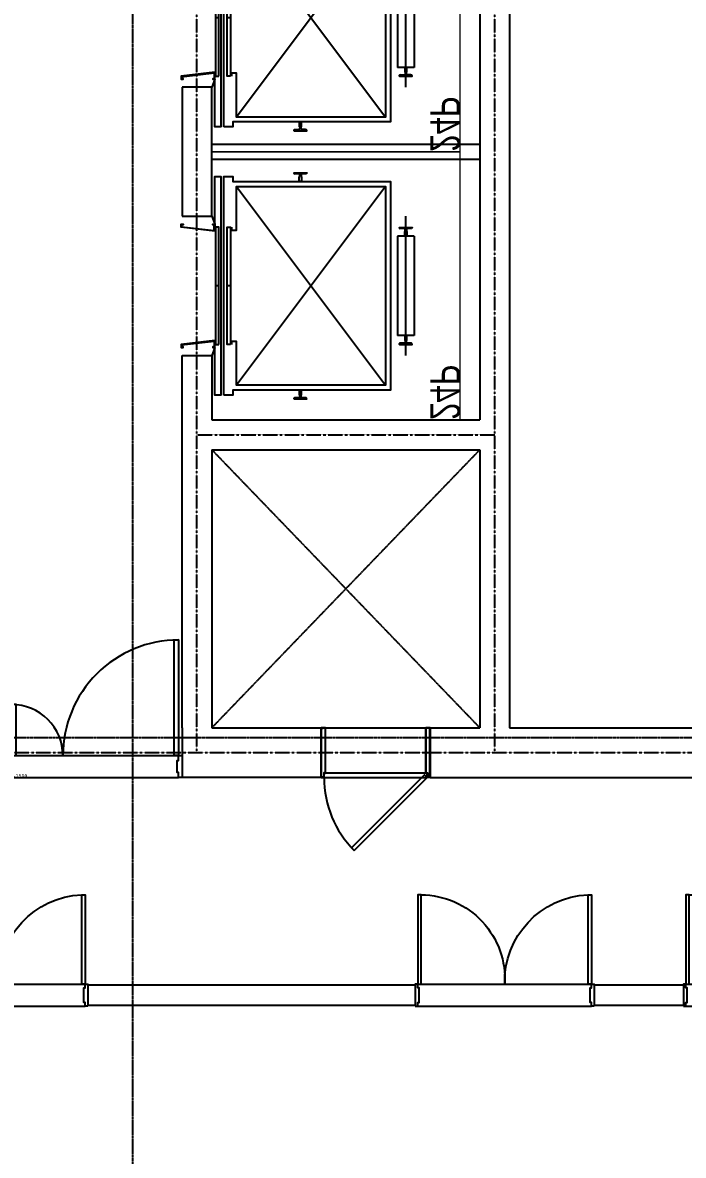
# Model space of a CAD drawing. Header units: millimetres. Extents: x -179076 to 173472, y -18667 to 271134.
# Drawn here: x -141893 to -135237, y 193713 to 205117 of the extents above; entities that cross this region are included whole.
import ezdxf
from ezdxf.enums import TextEntityAlignment as Align

# ---------------------------------------------------------------- set-up
doc = ezdxf.new("R2010")
doc.units = ezdxf.units.MM
for name, pattern in [('X-CORE_21F$0$CENTER2', [1.125, 0.75, -0.125, 0.125, -0.125]), ('X-CORE_21F$0$DASHED', [3, 2, -1]), ('X-GRID_5~ROOF$0$CENTER2', [1.125, 0.75, -0.125, 0.125, -0.125])]:
    doc.linetypes.add(name, pattern=pattern)
doc.layers.get('0').update_dxf_attribs({"lineweight": 20})
doc.layers.get('Defpoints').update_dxf_attribs({"color": 151, "lineweight": 9})
for name, color, linetype in [('X-CORE_21F$0$A-CEN2', 8, 'X-CORE_21F$0$CENTER2'), ('X-CORE_21F$0$A-CON', 2, 'Continuous'), ('X-CORE_21F$0$A-DOOR', 4, 'Continuous'), ('X-CORE_21F$0$A-ELE4', 8, 'Continuous'), ('X-CORE_21F$0$A-ELEV', 5, 'Continuous'), ('X-CORE_21F$0$A-OPEN2', 9, 'X-CORE_21F$0$DASHED'), ('X-CORE_21F$0$A-WALD', 7, 'Continuous'), ('X-CORE_21F$0$X-CORE-HOTEL-1F$0$A-DOOR', 4, 'Continuous'), ('X-CORE_21F$0$X-CORE-HOTEL-1F$0$A-DOORF', 9, 'Continuous'), ('X-GRID_5~ROOF$0$A-CEN1', 1, 'X-GRID_5~ROOF$0$CENTER2'), ('X-INT-OFFICE-21F$0$A-DOOR', 4, 'Continuous'), ('X-INT-OFFICE-21F$0$A-DOORF', 9, 'Continuous'), ('X-INT-OFFICE-21F$0$A-ELE4', 8, 'Continuous'), ('X-INT-OFFICE-21F$0$A-WALD', 7, 'Continuous')]:
    doc.layers.add(name, color=color, linetype=linetype)
doc.styles.add('X-CORE_21F$0$X-CORE-HOTEL-1F$0$X-PLAN$0$Standard', font='')
doc.styles.add('X-CORE_21F$0$평면도$0$X-PLAN_1F$0$돋움', font='')
doc.styles.get('X-CORE_21F$0$X-CORE-HOTEL-1F$0$X-PLAN$0$Standard').set_extended_font_data('DotumChe')
doc.styles.get('X-CORE_21F$0$평면도$0$X-PLAN_1F$0$돋움').set_extended_font_data('Dotum')

# ---------------------------------------------------------------- blocks, each defined once
blk = doc.blocks.new('X-INT-OFFICE-21F$0$DOOR_2400')
at = {"layer": 'X-INT-OFFICE-21F$0$A-DOOR'}
for points in [[(41794, 101558), (41794, 101523), (41844, 101523), (41844, 101508), (42038, 101508), (42038, 101523), (42088, 101523), (42088, 101558)], [(42088, 101523), (42088, 101478), (43288, 101478), (43288, 101523)], [(41794, 99158), (41794, 99193), (41844, 99193), (41844, 99208), (42038, 99208), (42038, 99193), (42088, 99193), (42088, 99158)], [(42088, 99193), (42088, 99238), (43288, 99238), (43288, 99193)]]:
    blk.add_lwpolyline(points, close=True, dxfattribs=at)
at = {"layer": 'X-INT-OFFICE-21F$0$A-DOORF'}
for centre, radius, start, end in [((42121, 101526), 1168, 268.3863, 357.6653), ((42157, 99230), 1131, 0.4286, 93.5198)]:
    blk.add_arc(centre, radius, start, end, dxfattribs=at)
at = {"layer": 'X-INT-OFFICE-21F$0$A-ELE4'}
for p, q in [((41794, 99193), (41794, 101523)), ((42088, 99193), (42088, 101523))]:
    blk.add_line(p, q, dxfattribs=at)
blk = doc.blocks.new('*U333')
at = {"layer": 'Defpoints'}
blk.add_lwpolyline([(2050, -300), (2050, 0), (2700, 0), (2700, 2500), (0, 2500), (0, 0), (650, 0), (650, -300)], dxfattribs=at)
at = {"layer": 'X-CORE_21F$0$A-DOOR'}
for points in [[(735, 25), (735, 10), (730, 10), (730, 30), (800, 30), (760, -310), (730, -310), (730, -290), (735, -290), (735, -305), (756, -305), (794, 25)], [(1965, 25), (1965, 10), (1970, 10), (1970, 30), (1900, 30), (1940, -310), (1970, -310), (1970, -290), (1965, -290), (1965, -305), (1944, -305), (1906, 25)]]:
    blk.add_lwpolyline(points, close=True, dxfattribs=at)
at = {"layer": 'X-CORE_21F$0$A-ELEV'}
for p, q in [((650, 1954), (2050, 1954)), ((850, 2039), (850, 1869)), ((1850, 2039), (850, 2039)), ((850, 2039), (850, 1869)), ((1850, 2039), (1850, 1869)), ((773, 1907), (772, 1897)), ((1850, 1869), (850, 1869)), ((1927, 1907), (1928, 1897)), ((2350, 1749), (350, 249)), ((2350, 249), (350, 1749)), ((300, 886), (300, 898)), ((300, 898), (300, 886)), ((2477, 845), (2478, 835)), ((1350, 189), (1350, 154)), ((1350, 72), (1350, 37))]:
    blk.add_line(p, q, dxfattribs=at)
for points in [[(761, 1890), (765, 1890), (761, 1890), (761, 2018), (765, 2018, -0.397026), (772, 2011), (773, 2001), (775, 1968, 0.397088), (782, 1961), (800, 1961, 0.414214), (804, 1965), (847, 1965, -0.414214), (850, 1963), (850, 1945, -0.414214), (847, 1943), (804, 1943, 0.414214), (800, 1947), (782, 1947, 0.397073), (775, 1940), (772, 1897, -0.397026), (765, 1890, 0.397026), (772, 1897, -0.397026), (765, 1890)], [(1939, 1890), (1935, 1890), (1939, 1890), (1939, 2018), (1935, 2018, 0.397026), (1928, 2011), (1927, 2001), (1925, 1968, -0.397088), (1918, 1961), (1900, 1961, -0.414214), (1896, 1965), (1853, 1965, 0.414214), (1850, 1963), (1850, 1945, 0.414214), (1853, 1943), (1896, 1943, -0.414214), (1900, 1947), (1918, 1947, -0.397073), (1925, 1940), (1928, 1897, 0.397026), (1935, 1890, -0.397026), (1928, 1897, 0.397026), (1935, 1890)], [(211, 828), (215, 828), (211, 828), (211, 956), (215, 956, -0.397026), (222, 949), (223, 939), (225, 906, 0.397088), (232, 899), (250, 899, 0.414214), (254, 903), (297, 903, -0.414214), (300, 901), (300, 883, -0.414214), (297, 881), (254, 881, 0.414214), (250, 885), (232, 885, 0.397073), (225, 878), (222, 835, -0.397026), (215, 828, 0.397026), (222, 835, -0.397026), (215, 828)], [(2489, 828), (2485, 828), (2489, 828), (2489, 956), (2485, 956, 0.397026), (2478, 949), (2477, 939), (2475, 906, -0.397088), (2468, 899), (2450, 899, -0.414214), (2446, 903), (2403, 903, 0.414214), (2400, 901), (2400, 883, 0.414214), (2403, 881), (2446, 881, -0.414214), (2450, 885), (2468, 885, -0.397073), (2475, 878), (2478, 835, 0.397026), (2485, 828, -0.397026), (2478, 835, 0.397026), (2485, 828)]]:
    blk.add_lwpolyline(points, format="xyb", dxfattribs=at)
for points in [[(250, 122), (2450, 122), (2450, 212), (2400, 212), (2400, 1799), (300, 1799), (300, 212), (250, 212)], [(760, 189), (760, 154), (1940, 154), (1940, 189)], [(760, 72), (1940, 72), (1940, 37), (760, 37)]]:
    blk.add_lwpolyline(points, close=True, dxfattribs=at)
for points in [[(1940, 199), (1910, 199), (1910, 249), (2350, 249), (2350, 1749), (350, 1749), (350, 249), (790, 249), (790, 199), (760, 199)], [(2050, 0), (1970, 30), (2450, 30), (2450, 92), (250, 92), (250, 30), (730, 30), (650, 0)]]:
    blk.add_lwpolyline(points, dxfattribs=at)
at = {"layer": 'Defpoints', "style": 'X-CORE_21F$0$평면도$0$X-PLAN_1F$0$돋움', "width": 0.8}
blk.add_text('24P', height=300, dxfattribs=at).set_placement((0, 2500), align=Align.TOP_LEFT)
blk = doc.blocks.new('X-CORE_21F$0$X-CORE_6~19F$0$A$C4f581239')
at = {"layer": 'X-CORE_21F$0$A-ELE4'}
for p, q in [((35, 220), (1715, 220)), ((35, 0), (1715, 0))]:
    blk.add_line(p, q, dxfattribs=at)
at = {"layer": 'X-CORE_21F$0$X-CORE-HOTEL-1F$0$A-DOOR'}
for points in [[(1715, 220), (1670, 220), (1670, 1385), (1715, 1385)], [(35, 220), (80, 220), (80, 735), (35, 735)], [(0, 0), (35, 0), (35, 50), (50, 50), (50, 170), (35, 170), (35, 220), (0, 220)], [(1750, 0), (1715, 0), (1715, 50), (1700, 50), (1700, 170), (1715, 170), (1715, 220), (1750, 220)]]:
    blk.add_lwpolyline(points, close=True, dxfattribs=at)
at = {"layer": 'X-CORE_21F$0$X-CORE-HOTEL-1F$0$A-DOORF'}
for centre, radius, start, end in [((1715, 220), 1165, 89.99, 180.0004), ((35, 220), 515, 359.9988, 90.01)]:
    blk.add_arc(centre, radius, start, end, dxfattribs=at)
at = {"layer": 'Defpoints', "linetype": 'Continuous', "style": 'X-CORE_21F$0$X-CORE-HOTEL-1F$0$X-PLAN$0$Standard', "text_generation_flag": 6}
blk.add_text('SD-1500', height=37.5, rotation=179.9897, dxfattribs=at).set_placement((89, 18), align=Align.MIDDLE)
blk = doc.blocks.new('*U331')
at = {"layer": 'X-CORE_21F$0$A-DOOR', "color": 8}
for p, q in [((1067, 0), (30, 0)), ((45, -45), (1052, -45)), ((1052, -499), (45, -499))]:
    blk.add_line(p, q, dxfattribs=at)
at = {"layer": 'X-CORE_21F$0$A-DOOR'}
for points in [[(763, 733), (30, 0), (58, -28), (792, 705)], [(2, -15), (2, -15), (2, -15), (0, -15), (0, 0), (30, 0), (30, -45), (45, -45), (45, -499), (0, -499), (0, -484), (2, -484), (2, -484), (2, -484), (2, -497), (43, -497), (43, -47), (28, -47), (28, -2), (2, -2)], [(1095, -15), (1095, -15), (1095, -15), (1097, -15), (1097, 0), (1067, 0), (1067, -45), (1052, -45), (1052, -499), (1097, -499), (1097, -484), (1095, -484), (1095, -484), (1095, -484), (1095, -497), (1054, -497), (1054, -47), (1069, -47), (1069, -2), (1095, -2)]]:
    blk.add_lwpolyline(points, close=True, dxfattribs=at)
at = {"layer": 'X-CORE_21F$0$A-DOOR', "color": 8}
for points in [[(20, -497), (2, -497), (2, -2), (20, -2), (20, -3), (3, -3), (3, -495), (20, -495)], [(1077, -497), (1095, -497), (1095, -2), (1077, -2), (1077, -3), (1094, -3), (1094, -495), (1077, -495)]]:
    blk.add_lwpolyline(points, close=True, dxfattribs=at)
blk.add_arc((30, 0), 1037, 0, 45, dxfattribs=at)

msp = doc.modelspace()

# ---------------------------------------------------------------- linework, layer by layer
at = {"layer": 'X-CORE_21F$0$A-CEN2'}
for p, q in [((-140137.3, 197767.5), (-140137.3, 209667.5)), ((-137137.3, 197767.5), (-137137.3, 209667.5)), ((-140137.3, 200967.5), (-137137.3, 200967.5)), ((-145937.3, 197767.5), (-124437.3, 197767.5))]:
    msp.add_line(p, q, dxfattribs=at)
at = {"layer": 'X-CORE_21F$0$A-CON', "ltscale": 10}
for p, q in [((-136987.3, 209417.5), (-136987.3, 198017.5)), ((-137287.3, 206517.5), (-137287.3, 201117.5)), ((-139987.3, 204467.5), (-140287.3, 204467.5)), ((-140287.3, 204467.5), (-140287.3, 203167.5)), ((-139987.3, 203167.5), (-139987.3, 204467.5)), ((-140287.3, 203167.5), (-139987.3, 203167.5)), ((-140287.3, 198017.5), (-140287.3, 201767.5)), ((-140287.3, 201767.5), (-139987.3, 201767.5)), ((-139987.3, 201767.5), (-139987.3, 201117.5)), ((-139987.3, 201117.5), (-137287.3, 201117.5)), ((-139987.3, 200817.5), (-137287.3, 200817.5)), ((-139987.3, 200817.5), (-139987.3, 198017.5)), ((-138887.3, 198017.5), (-138887.3, 197517.5)), ((-137787.3, 198017.5), (-137787.3, 197517.5)), ((-136987.3, 198017.5), (-134287.3, 198017.5)), ((-138887.3, 197517.5), (-140287.3, 197517.5)), ((-137787.3, 197517.5), (-124287.3, 197517.5))]:
    msp.add_line(p, q, dxfattribs=at)
at = {"layer": 'X-CORE_21F$0$A-CON'}
for p, q in [((-137287.3, 200817.5), (-137287.3, 198017.5)), ((-140287.3, 198017.5), (-140287.3, 197517.5)), ((-139987.3, 198017.5), (-138887.3, 198017.5)), ((-137787.3, 198017.5), (-137287.3, 198017.5))]:
    msp.add_line(p, q, dxfattribs=at)
at = {"layer": 'X-CORE_21F$0$A-OPEN2'}
for p, q in [((-139987.3, 200817.5), (-137287.3, 198017.5)), ((-139987.3, 198017.5), (-137287.3, 200817.5))]:
    msp.add_line(p, q, dxfattribs=at)
at = {"layer": 'X-CORE_21F$0$A-WALD'}
for p, q in [((-139987.3, 203892.5), (-137287.3, 203892.5)), ((-139987.3, 203742.5), (-137287.3, 203742.5))]:
    msp.add_line(p, q, dxfattribs=at)
at = {"layer": 'X-GRID_5~ROOF$0$A-CEN1', "ltscale": 10}
msp.add_line((-140787.3, 231767.5), (-140787.3, 175767.5), dxfattribs=at)
msp.add_lwpolyline([(-93987.3, 197917.5), (-163987.3, 197917.5)], dxfattribs=at)
at = {"layer": 'X-INT-OFFICE-21F$0$A-WALD'}
for p, q in [((-137937.3, 195425.9), (-141237.3, 195425.9)), ((-141237.3, 195425.9), (-141237.3, 195225.9)), ((-137937.3, 195435.9), (-137937.3, 195235.9)), ((-135237.3, 195425.9), (-136137.3, 195425.9)), ((-136137.3, 195425.9), (-136137.3, 195225.9)), ((-135237.3, 195435.9), (-135237.3, 195235.9)), ((-141237.3, 195225.9), (-137937.3, 195225.9)), ((-136137.3, 195225.9), (-135237.3, 195225.9))]:
    msp.add_line(p, q, dxfattribs=at)

# ---------------------------------------------------------------- block references
at = {"xscale": -1, "rotation": 270}
for p in [(-139987.3, 203817.5), (-139987.3, 201117.5)]:
    msp.add_blockref('*U333', p, dxfattribs=at)
at = {"xscale": -0.7499999999999954, "yscale": 0.7499999999999954, "zscale": 0.7499999999999954, "rotation": 270}
for p in [(-217405.9, 163870.2), (-212305.9, 163870.2), (-209605.9, 163870.2)]:
    msp.add_blockref('X-INT-OFFICE-21F$0$DOOR_2400', p, dxfattribs=at)
at = {"layer": 'X-CORE_21F$0$A-DOOR'}
msp.add_blockref('X-CORE_21F$0$X-CORE_6~19F$0$A$C4f581239', (-142037.3, 197517.5), dxfattribs=at)
at = {"layer": 'X-CORE_21F$0$A-DOOR', "xscale": 1.002688381276786, "yscale": 1.002688381276786, "zscale": 1.002688381276786, "rotation": 180}
msp.add_blockref('*U331', (-137787.3, 197517.5), dxfattribs=at)

doc.saveas('drawing.dxf')
